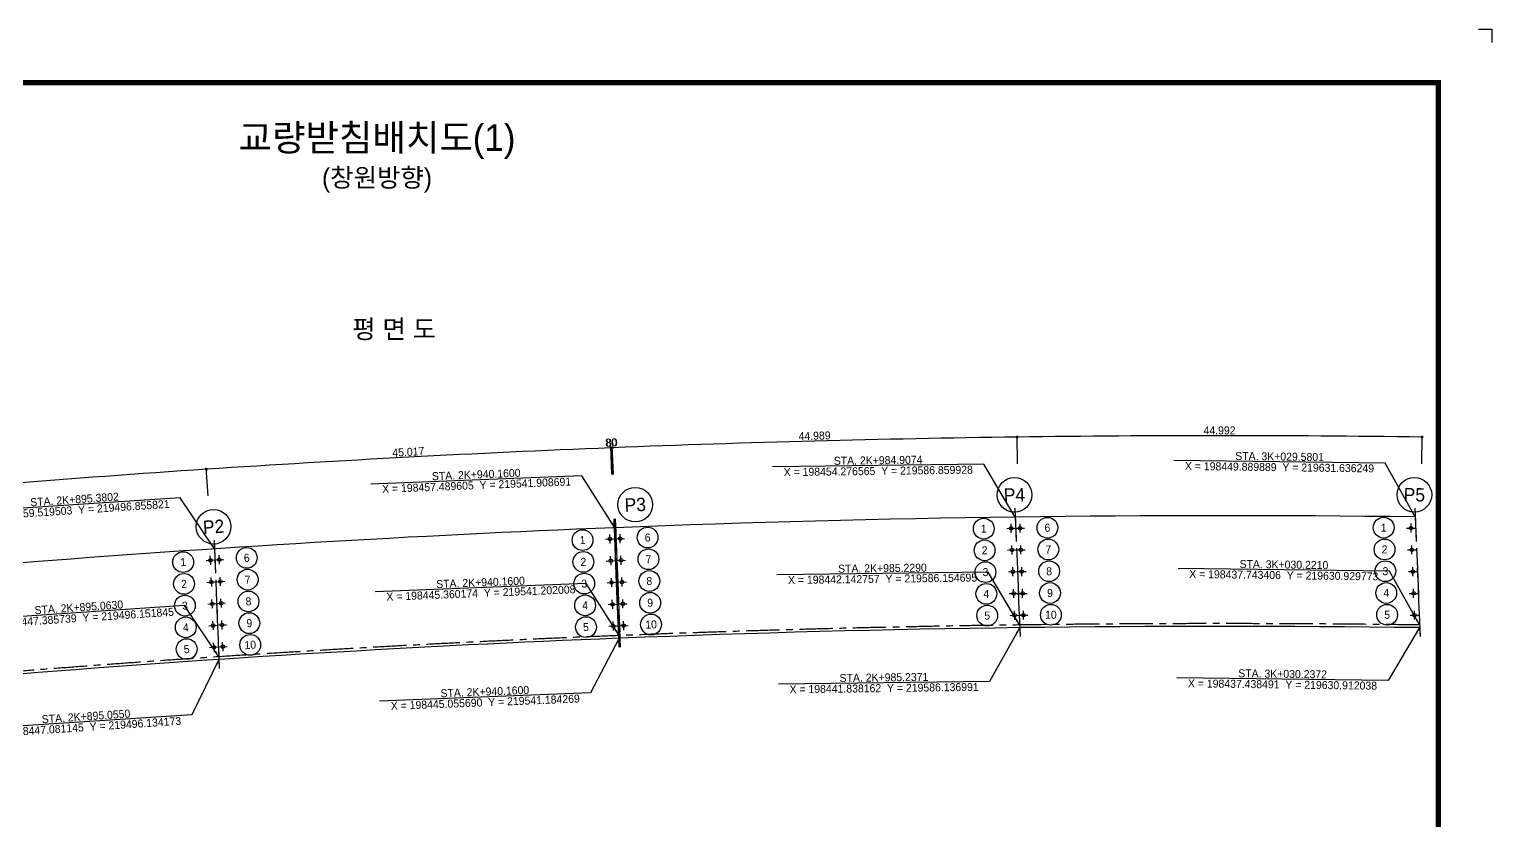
# Model space of a CAD drawing. Header units: feet. Extents: x 0 to 252300, y 0 to 178200.
# Drawn here: x 87780 to 252300, y 89100 to 178200 of the extents above; entities that cross this region are included whole.
import ezdxf
from ezdxf.enums import TextEntityAlignment as Align

# ---------------------------------------------------------------- set-up
doc = ezdxf.new("R2010")
doc.units = ezdxf.units.FT
doc.header["$LTSCALE"] = 3000
doc.header["$MEASUREMENT"] = 0
doc.linetypes.add('A-CENTR01', pattern=[2, 1.25, -0.25, 0.25, -0.25])
doc.linetypes.add('A-DASHD01', pattern=[0.75, 0.5, -0.25])
for name, color, linetype in [('CS-CNTL', 1, 'A-CENTR01'), ('CS-CONC-LEAN', 3, 'CONTINUOUS'), ('CS-CONC-MAJR', 4, 'CONTINUOUS'), ('CS-DIML', 1, 'CONTINUOUS'), ('CS-DIMT', 3, 'CONTINUOUS'), ('CS-MISC', 3, 'CONTINUOUS'), ('CS-SYMB', 3, 'CONTINUOUS'), ('CX-BORD', 3, 'CONTINUOUS'), ('CX-BORD-LIN1', 4, 'CONTINUOUS'), ('CX-BORD-LIN2', 3, 'CONTINUOUS'), ('CX-BORD-TEX2', 7, 'CONTINUOUS'), ('CX-BORD-TEX3', 6, 'CONTINUOUS'), ('CX-MISC', 2, 'CONTINUOUS'), ('CZ-TEX1', 6, 'CONTINUOUS'), ('CZ-TEX2', 3, 'CONTINUOUS')]:
    doc.layers.add(name, color=color, linetype=linetype)
doc.styles.add('A_STANDARD', font='')
doc.styles.add('TB_TEXT', font='')
doc.styles.add('TB_WBTXT', font='')
doc.styles.add('TB_WMTXT', font='')
doc.styles.get('A_STANDARD').set_extended_font_data('Dotum')
doc.styles.get('TB_TEXT').set_extended_font_data('DotumChe')
doc.styles.get('TB_WBTXT').set_extended_font_data('Dotum')
doc.styles.get('TB_WMTXT').set_extended_font_data('DotumChe')

# ---------------------------------------------------------------- blocks, each defined once
blk = doc.blocks.new('CXBLKA1')
at = {"layer": 'CX-BORD-LIN1', "const_width": 2}
blk.add_lwpolyline([(796, 0), (0, 0), (0, 554), (796, 554)], close=True, dxfattribs=at)
at = {"layer": 'CX-MISC'}
blk.add_line((811, 574), (816, 574), dxfattribs=at)
blk.add_lwpolyline([(811, 574), (816, 574), (816, 569)], dxfattribs=at)
at = {"layer": 'CX-BORD-LIN1', "style": 'TB_TEXT'}
for tag, height, p in [('TR_RNUM5', 3, (285.11, 32.64)), ('TR_RDAT5', 3.5, (317.5, 33)), ('TR_DGN5', 3.5, (451.12, 33)), ('TR_CHK5', 3.5, (491.12, 33)), ('TR_APP5', 3.5, (531.12, 33)), ('TR_RNUM4', 3, (285.11, 26.64)), ('TR_RDAT4', 3.5, (317.5, 27)), ('TR_DGN4', 3.5, (451.12, 27)), ('TR_CHK4', 3.5, (491.12, 27)), ('TR_APP4', 3.5, (531.12, 27)), ('TR_RNUM3', 3, (285.11, 20.64)), ('TR_RDAT3', 3.5, (317.5, 21)), ('TR_DGN3', 3.5, (451.12, 21)), ('TR_CHK3', 3.5, (491.12, 21)), ('TR_APP3', 3.5, (531.12, 21)), ('TR_RDAT2', 3.5, (317.5, 15)), ('TR_DGN2', 3.5, (451.12, 15)), ('TR_CHK2', 3.5, (491.12, 15)), ('TR_APP2', 3.5, (531.12, 15)), ('TR_RNUM2', 3, (285.11, 14.64)), ('TR_RNUM1', 3, (285.11, 8.64)), ('TR_RDAT1', 3.5, (317.5, 9)), ('TR_DGN1', 3.5, (451.12, 9)), ('TR_CHK1', 3.5, (491.12, 9)), ('TR_APP1', 3.5, (531.12, 9))]:
    blk.add_attdef(tag, text='', height=height, dxfattribs=at).set_placement(p, align=Align.MIDDLE_CENTER)
for tag, p in [('TR_RCON5', (342.3, 33)), ('TR_RCON4', (342.3, 27)), ('TR_RCON3', (342.3, 21)), ('TR_RCON2', (342.3, 15)), ('TR_RCON1', (342.3, 9))]:
    blk.add_attdef(tag, text='', height=3.5, dxfattribs=at).set_placement(p, align=Align.MIDDLE_LEFT)
at = {"layer": 'CX-BORD-LIN2', "style": 'TB_TEXT'}
blk.add_attdef('TD_VERSION', text='', height=3, rotation=90, dxfattribs=at).set_placement((800.5, 48.01), align=Align.MIDDLE_CENTER)
at = {"layer": 'CX-BORD-TEX2', "style": 'TB_WMTXT'}
for tag, height, p in [('TB_CNAME', 5, (15.34, 531.83)), ('TB_CSCOP', 4, (16.63, 523.83))]:
    blk.add_attdef(tag, text='', height=height, dxfattribs=at).set_placement(p, align=Align.BOTTOM_LEFT)
at = {"layer": 'CX-BORD-TEX2', "style": 'TB_WBTXT'}
for tag, height, p in [('TB_MTITIL', 10, (398, 533.33)), ('TB_STITL', 7, (398, 518.33))]:
    blk.add_attdef(tag, text='', height=height, dxfattribs=at).set_placement(p, align=Align.MIDDLE_CENTER)
at = {"layer": 'CX-BORD-TEX3', "style": 'TB_TEXT'}
for tag, height, p in [('TD_LNDST', 4.5, (215, 31.5)), ('TD_DSECT', 4.5, (605.5, 31.5)), ('TD_DDIST', 4.5, (654.5, 31.5)), ('TD_DNAME_TOP', 4.5, (755, 27.96)), ('TD_CSECT', 4.5, (605.5, 22.5)), ('TD_CDIST', 4.5, (654.5, 22.5)), ('TD_DNAME_MAIN', 4.5, (755, 21.47)), ('TD_DNAME_BOT', 3, (755, 15.25)), ('TD_CCOMP', 4.5, (215, 13.59)), ('TD_HSCAL', 4.5, (620.88, 13.75)), ('TD_VSCAL', 4.5, (656.86, 13.75)), ('TD_FIELD', 4.5, (180, 5.13)), ('TD_CSTEP', 4.5, (250.74, 5.13)), ('TD_DWGCODE', 4.5, (637, 4.79)), ('TD_DWGNO', 4.5, (755, 5))]:
    blk.add_attdef(tag, text='', height=height, dxfattribs=at).set_placement(p, align=Align.MIDDLE_CENTER)
for tag, height, width, p in [('TD_DCOMP', 4.5, 0.95, (215, 22.59)), ('TD_CNAME', 5, 0.78, (65, 7.6))]:
    blk.add_attdef(tag, text='', height=height, dxfattribs=dict(at, width=width)).set_placement(p, align=Align.MIDDLE_CENTER)
blk = doc.blocks.new('CXDIMDT2')
at = {"layer": 'CS-MISC', "const_width": 0.5}
blk.add_lwpolyline([(0.25, 0, 1), (-0.25, 0, 1)], format="xyb", close=True, dxfattribs=at)

msp = doc.modelspace()

# ---------------------------------------------------------------- linework, layer by layer
at = {"layer": 'CS-CNTL'}
for p, q in [((198663, 124286), (199239, 109837)), ((243653, 124300), (244230, 109836)), ((153613, 123088), (154187, 108644)), ((108577, 120703), (109155, 106255))]:
    msp.add_line(p, q, dxfattribs=at)
at = {"layer": 'CS-CNTL', "linetype": 'A-DASHD01'}
for p, q in [((198663, 124286), (199239, 109837)), ((198663, 124286), (199239, 109837)), ((243653, 124300), (244230, 109836)), ((243653, 124300), (244230, 109836)), ((153533, 123085), (154107, 108641)), ((153533, 123085), (154107, 108641)), ((153693, 123091), (154267, 108647)), ((153693, 123091), (154267, 108647)), ((108577, 120703), (109155, 106255)), ((108577, 120703), (109155, 106255))]:
    msp.add_line(p, q, dxfattribs=at)
at = {"layer": 'CS-CNTL'}
msp.add_arc((221680, -1588709), 1700000, 89.241741, 96.931003, dxfattribs=at)
msp.add_arc((221680, -1588709), 1700000, 89.241741, 96.931003, dxfattribs=at)
msp.add_arc((221680, -1588709), 1700000, 89.241741, 96.931003, dxfattribs=at)
at = {"layer": 'CS-CONC-LEAN'}
for p, q in [((197734, 122010), (198734, 122036)), ((198247, 121523), (198221, 122523)), ((198732, 122043), (199732, 122043)), ((199232, 121543), (199232, 122543)), ((242723, 122055), (243723, 122055)), ((243224, 121555), (243223, 122555)), ((152600, 120789), (153599, 120842)), ((153126, 120316), (153073, 121315)), ((153759, 120848), (154758, 120875)), ((154272, 120362), (154245, 121361)), ((243321, 119104), (243321, 120104)), ((107673, 118382), (108670, 118461)), ((108211, 117923), (108132, 118920)), ((108671, 118461), (109669, 118514)), ((109197, 117988), (109144, 118986)), ((153223, 117868), (153170, 118867)), ((154369, 117914), (154342, 118913)), ((197831, 119568), (198831, 119594)), ((198345, 119081), (198318, 120081)), ((198829, 119594), (199829, 119594)), ((199330, 119094), (199329, 120094)), ((242821, 119603), (243821, 119604)), ((152697, 118341), (153696, 118394)), ((153856, 118400), (154856, 118427)), ((197929, 117119), (198928, 117145)), ((198442, 116632), (198415, 117632)), ((198927, 117145), (199927, 117146)), ((199427, 116645), (199427, 117645)), ((242918, 117152), (243918, 117152)), ((243418, 116652), (243418, 117652)), ((107771, 115933), (108768, 116012)), ((108309, 115474), (108230, 116471)), ((108768, 116012), (109767, 116065)), ((109294, 115539), (109241, 116538)), ((152795, 115893), (153793, 115946)), ((153320, 115420), (153268, 116419)), ((153953, 115952), (154953, 115979)), ((154466, 115466), (154440, 116465)), ((198539, 114183), (198513, 115183)), ((199524, 114196), (199524, 115196)), ((243515, 114201), (243515, 115201)), ((107868, 113484), (108865, 113563)), ((108406, 113025), (108327, 114022)), ((108865, 113563), (109864, 113616)), ((109391, 113090), (109338, 114089)), ((153418, 112972), (153365, 113971)), ((154051, 113504), (155050, 113531)), ((154564, 113018), (154537, 114017)), ((198026, 114670), (199026, 114696)), ((199024, 114696), (200024, 114697)), ((243015, 114701), (244015, 114701)), ((152892, 113445), (153891, 113498)), ((198123, 112221), (199123, 112248)), ((198637, 111734), (198610, 112734)), ((199122, 112248), (200122, 112248)), ((199622, 111748), (199622, 112748)), ((243113, 112249), (244113, 112249)), ((243613, 111749), (243613, 112749)), ((107966, 111035), (108962, 111114)), ((108504, 110576), (108424, 111573)), ((108963, 111114), (109961, 111167)), ((109489, 110641), (109436, 111640)), ((152989, 110997), (153988, 111050)), ((153515, 110524), (153462, 111523)), ((154148, 111056), (155148, 111083)), ((154661, 110569), (154634, 111569)), ((108063, 108586), (109060, 108665)), ((108601, 108127), (108522, 109124)), ((109060, 108665), (110059, 108718)), ((109586, 108192), (109533, 109191))]:
    msp.add_line(p, q, dxfattribs=at)
for centre in [(198234, 122023), (199232, 122043), (243223, 122055), (153099, 120815), (154259, 120862), (108172, 118421), (109170, 118487), (153197, 118367), (154356, 118414), (198331, 119581), (199329, 119594), (243321, 119604), (198429, 117132), (199427, 117145), (243418, 117152), (108269, 115972), (109267, 116038), (153294, 115919), (154453, 115965), (108367, 113523), (109365, 113589), (153391, 113471), (154550, 113517), (198526, 114683), (199524, 114696), (243515, 114701), (198623, 112234), (199622, 112248), (243613, 112249), (108464, 111074), (109462, 111140), (153489, 111023), (154648, 111069), (108561, 108625), (109559, 108692)]:
    msp.add_circle(centre, 200, dxfattribs=at)
for points in [[(197734, 122010), (197886, 121964), (197734, 122010), (197883, 122064)], [(198221, 122523), (198175, 122371), (198221, 122523), (198275, 122374)], [(198734, 122036), (198585, 121982), (198734, 122036), (198583, 122082)], [(198732, 122043), (198882, 121993), (198732, 122043), (198882, 122093)], [(199232, 122543), (199182, 122393), (199232, 122543), (199282, 122393)], [(199732, 122043), (199582, 121993), (199732, 122043), (199582, 122093)], [(242723, 122055), (242873, 122005), (242723, 122055), (242873, 122105)], [(243223, 122555), (243173, 122405), (243223, 122555), (243273, 122405)], [(243723, 122055), (243573, 122005), (243723, 122055), (243573, 122105)], [(152600, 120789), (152752, 120747), (152600, 120789), (152747, 120847)], [(153073, 121315), (153031, 121162), (153073, 121315), (153131, 121168)], [(153126, 120316), (153068, 120463), (153126, 120316), (153168, 120469)], [(153599, 120842), (153452, 120784), (153599, 120842), (153446, 120884)], [(153759, 120848), (153910, 120802), (153759, 120848), (153907, 120902)], [(154245, 121361), (154199, 121210), (154245, 121361), (154299, 121213)], [(154272, 120362), (154218, 120510), (154272, 120362), (154318, 120513)], [(154758, 120875), (154610, 120821), (154758, 120875), (154607, 120921)], [(198247, 121523), (198193, 121672), (198247, 121523), (198293, 121674)], [(199232, 121543), (199182, 121693), (199232, 121543), (199282, 121693)], [(243224, 121555), (243174, 121705), (243224, 121555), (243274, 121705)], [(243321, 120104), (243271, 119954), (243321, 120104), (243371, 119954)], [(108132, 118920), (108094, 118766), (108132, 118920), (108194, 118774)], [(108670, 118461), (108525, 118399), (108670, 118461), (108517, 118499)], [(108671, 118461), (108823, 118419), (108671, 118461), (108818, 118519)], [(109144, 118986), (109102, 118834), (109144, 118986), (109202, 118839)], [(109669, 118514), (109522, 118456), (109669, 118514), (109517, 118556)], [(153170, 118867), (153128, 118714), (153170, 118867), (153228, 118720)], [(154342, 118913), (154296, 118762), (154342, 118913), (154396, 118765)], [(154856, 118427), (154707, 118373), (154856, 118427), (154704, 118473)], [(197831, 119568), (197983, 119522), (197831, 119568), (197980, 119622)], [(198318, 120081), (198272, 119930), (198318, 120081), (198372, 119932)], [(198345, 119081), (198291, 119230), (198345, 119081), (198391, 119232)], [(198831, 119594), (198682, 119540), (198831, 119594), (198680, 119640)], [(198829, 119594), (198979, 119544), (198829, 119594), (198979, 119644)], [(199329, 120094), (199279, 119944), (199329, 120094), (199379, 119944)], [(199330, 119094), (199280, 119244), (199330, 119094), (199380, 119244)], [(199829, 119594), (199679, 119544), (199829, 119594), (199679, 119644)], [(242821, 119603), (242971, 119553), (242821, 119603), (242971, 119653)], [(243321, 119104), (243271, 119254), (243321, 119104), (243371, 119254)], [(243821, 119604), (243671, 119554), (243821, 119604), (243671, 119654)], [(107673, 118382), (107827, 118344), (107673, 118382), (107819, 118443)], [(108211, 117923), (108150, 118068), (108211, 117923), (108249, 118076)], [(109197, 117988), (109139, 118135), (109197, 117988), (109239, 118140)], [(152697, 118341), (152850, 118299), (152697, 118341), (152845, 118399)], [(153223, 117868), (153165, 118015), (153223, 117868), (153265, 118021)], [(153696, 118394), (153549, 118336), (153696, 118394), (153544, 118436)], [(153856, 118400), (154007, 118354), (153856, 118400), (154005, 118454)], [(154369, 117914), (154315, 118062), (154369, 117914), (154415, 118065)], [(197929, 117119), (198080, 117073), (197929, 117119), (198077, 117173)], [(198415, 117632), (198369, 117481), (198415, 117632), (198469, 117483)], [(198928, 117145), (198780, 117091), (198928, 117145), (198777, 117191)], [(198927, 117145), (199077, 117095), (198927, 117145), (199077, 117195)], [(199427, 117645), (199377, 117495), (199427, 117645), (199477, 117495)], [(199927, 117146), (199777, 117095), (199927, 117146), (199777, 117195)], [(242918, 117152), (243068, 117102), (242918, 117152), (243068, 117202)], [(243418, 117652), (243368, 117502), (243418, 117652), (243468, 117502)], [(243918, 117152), (243768, 117102), (243918, 117152), (243768, 117202)], [(107771, 115933), (107924, 115895), (107771, 115933), (107916, 115994)], [(108230, 116471), (108192, 116317), (108230, 116471), (108291, 116325)], [(108309, 115474), (108247, 115619), (108309, 115474), (108347, 115627)], [(108768, 116012), (108622, 115950), (108768, 116012), (108614, 116050)], [(108768, 116012), (108921, 115970), (108768, 116012), (108915, 116070)], [(109241, 116538), (109199, 116385), (109241, 116538), (109299, 116390)], [(109294, 115539), (109236, 115686), (109294, 115539), (109336, 115691)], [(109767, 116065), (109620, 116007), (109767, 116065), (109614, 116107)], [(152795, 115893), (152947, 115851), (152795, 115893), (152942, 115951)], [(153268, 116419), (153226, 116266), (153268, 116419), (153325, 116271)], [(153320, 115420), (153263, 115567), (153320, 115420), (153362, 115572)], [(153793, 115946), (153646, 115888), (153793, 115946), (153641, 115988)], [(153953, 115952), (154105, 115906), (153953, 115952), (154102, 116006)], [(154440, 116465), (154394, 116314), (154440, 116465), (154494, 116317)], [(154466, 115466), (154412, 115614), (154466, 115466), (154512, 115617)], [(154953, 115979), (154804, 115925), (154953, 115979), (154802, 116025)], [(198442, 116632), (198388, 116781), (198442, 116632), (198488, 116784)], [(198513, 115183), (198467, 115032), (198513, 115183), (198567, 115034)], [(199427, 116645), (199377, 116795), (199427, 116645), (199477, 116795)], [(199524, 115196), (199474, 115046), (199524, 115196), (199574, 115046)], [(243418, 116652), (243368, 116802), (243418, 116652), (243468, 116802)], [(243515, 115201), (243465, 115051), (243515, 115201), (243565, 115051)], [(107868, 113484), (108022, 113446), (107868, 113484), (108014, 113545)], [(108327, 114022), (108289, 113868), (108327, 114022), (108389, 113876)], [(108865, 113563), (108719, 113501), (108865, 113563), (108712, 113601)], [(108865, 113563), (109018, 113521), (108865, 113563), (109013, 113621)], [(109338, 114089), (109296, 113936), (109338, 114089), (109396, 113942)], [(109864, 113616), (109717, 113558), (109864, 113616), (109712, 113658)], [(153365, 113971), (153323, 113818), (153365, 113971), (153423, 113823)], [(153891, 113498), (153743, 113440), (153891, 113498), (153738, 113540)], [(154051, 113504), (154202, 113458), (154051, 113504), (154199, 113558)], [(154537, 114017), (154491, 113866), (154537, 114017), (154591, 113869)], [(155050, 113531), (154902, 113477), (155050, 113531), (154899, 113577)], [(198026, 114670), (198177, 114624), (198026, 114670), (198175, 114724)], [(198539, 114183), (198485, 114332), (198539, 114183), (198585, 114335)], [(199026, 114696), (198877, 114642), (199026, 114696), (198874, 114742)], [(199024, 114696), (199174, 114646), (199024, 114696), (199174, 114746)], [(199524, 114196), (199474, 114346), (199524, 114196), (199574, 114346)], [(200024, 114697), (199874, 114647), (200024, 114697), (199874, 114747)], [(243015, 114701), (243165, 114651), (243015, 114701), (243165, 114751)], [(243515, 114201), (243465, 114351), (243515, 114201), (243565, 114351)], [(244015, 114701), (243865, 114651), (244015, 114701), (243865, 114751)], [(108406, 113025), (108344, 113170), (108406, 113025), (108444, 113178)], [(109391, 113090), (109333, 113237), (109391, 113090), (109433, 113242)], [(152892, 113445), (153044, 113403), (152892, 113445), (153039, 113503)], [(153418, 112972), (153360, 113119), (153418, 112972), (153460, 113124)], [(154564, 113018), (154510, 113166), (154564, 113018), (154610, 113169)], [(198123, 112221), (198275, 112175), (198123, 112221), (198272, 112275)], [(198610, 112734), (198564, 112583), (198610, 112734), (198664, 112585)], [(198637, 111734), (198583, 111883), (198637, 111734), (198683, 111886)], [(199123, 112248), (198974, 112194), (199123, 112248), (198972, 112294)], [(199122, 112248), (199272, 112198), (199122, 112248), (199272, 112298)], [(199622, 112748), (199572, 112598), (199622, 112748), (199672, 112598)], [(199622, 111748), (199572, 111898), (199622, 111748), (199672, 111898)], [(200122, 112248), (199972, 112198), (200122, 112248), (199972, 112298)], [(243113, 112249), (243263, 112199), (243113, 112249), (243263, 112299)], [(243613, 112749), (243563, 112599), (243613, 112749), (243663, 112599)], [(243613, 111749), (243563, 111899), (243613, 111749), (243663, 111899)], [(244113, 112249), (243963, 112199), (244113, 112249), (243963, 112299)], [(107966, 111035), (108119, 110997), (107966, 111035), (108111, 111096)], [(108424, 111573), (108386, 111419), (108424, 111573), (108486, 111427)], [(108504, 110576), (108442, 110721), (108504, 110576), (108542, 110729)], [(108962, 111114), (108817, 111052), (108962, 111114), (108809, 111152)], [(108963, 111114), (109115, 111072), (108963, 111114), (109110, 111172)], [(109436, 111640), (109394, 111487), (109436, 111640), (109493, 111493)], [(109489, 110641), (109431, 110788), (109489, 110641), (109531, 110794)], [(109961, 111167), (109814, 111109), (109961, 111167), (109809, 111209)], [(152989, 110997), (153142, 110955), (152989, 110997), (153136, 111055)], [(153462, 111523), (153420, 111370), (153462, 111523), (153520, 111375)], [(153515, 110524), (153457, 110671), (153515, 110524), (153557, 110676)], [(153988, 111050), (153841, 110992), (153988, 111050), (153835, 111092)], [(154148, 111056), (154299, 111010), (154148, 111056), (154296, 111110)], [(154634, 111569), (154588, 111418), (154634, 111569), (154688, 111421)], [(154661, 110569), (154607, 110718), (154661, 110569), (154707, 110721)], [(155148, 111083), (154999, 111029), (155148, 111083), (154996, 111129)], [(108063, 108586), (108216, 108548), (108063, 108586), (108208, 108647)], [(108522, 109124), (108484, 108970), (108522, 109124), (108583, 108978)], [(109060, 108665), (108914, 108603), (109060, 108665), (108906, 108703)], [(109060, 108665), (109213, 108623), (109060, 108665), (109207, 108723)], [(109533, 109191), (109491, 109038), (109533, 109191), (109591, 109044)], [(110059, 108718), (109912, 108660), (110059, 108718), (109906, 108760)], [(108601, 108127), (108539, 108272), (108601, 108127), (108639, 108280)], [(109586, 108192), (109528, 108339), (109586, 108192), (109628, 108345)]]:
    msp.add_solid(points, dxfattribs=at)
at = {"layer": 'CS-CONC-MAJR'}
for p, q in [((153573, 122085), (153820, 115863)), ((153732, 122092), (153980, 115869)), ((153820, 115863), (154067, 109640)), ((153980, 115869), (154227, 109647))]:
    msp.add_line(p, q, dxfattribs=at)
for radius, start, end in [(1712150, 89.263341, 92.274426), (1712150, 92.27978, 96.797699), (1699695, 89.241195, 92.274406), (1699695, 92.2798, 96.830707)]:
    msp.add_arc((221680, -1588709), radius, start, end, dxfattribs=at)
at = {"layer": 'CS-DIML'}
for p, q in [((198947, 129290), (198905, 132440)), ((244418, 129290), (244460, 132440)), ((153333, 128081), (153208, 131228)), ((153414, 128084), (153289, 131231)), ((153495, 128087), (153370, 131235)), ((107901, 125669), (107692, 128812)), ((195159, 129240), (171401, 128926)), ((198702, 123286), (195159, 129240)), ((240309, 129344), (216551, 129659)), ((243693, 123299), (240309, 129344)), ((149953, 127946), (126211, 127002)), ((153652, 122089), (149953, 127946)), ((104763, 125461), (81055, 123887)), ((108617, 119703), (104763, 125461)), ((195644, 117095), (171886, 116781)), ((199187, 111142), (195644, 117095)), ((240793, 117187), (217035, 117502)), ((244178, 111142), (240793, 117187)), ((150435, 115806), (126694, 114862)), ((154135, 109948), (150435, 115806)), ((105249, 113316), (81541, 111743)), ((109103, 107559), (105249, 113316)), ((199199, 110837), (195815, 104792)), ((244190, 110837), (240647, 104883)), ((154147, 109643), (150924, 103511)), ((109115, 107254), (106056, 101038)), ((195815, 104792), (172057, 104477)), ((240647, 104883), (216889, 105197)), ((150924, 103511), (127183, 102567)), ((106056, 101038), (82348, 99464))]:
    msp.add_line(p, q, dxfattribs=at)
for start, end in [(90.758124, 92.274407), (89.241741, 90.758124), (92.279799, 93.797025), (92.277103, 92.279799), (92.274407, 92.277103), (93.797025, 95.313442)]:
    msp.add_arc((221680, -1588709), 1721150, start, end, dxfattribs=at)
for points in [[(198702, 123286), (198459, 123910), (198702, 123286), (198270, 123797)], [(243693, 123299), (243467, 123929), (243693, 123299), (243275, 123821)], [(153652, 122089), (153393, 122705), (153652, 122089), (153207, 122588)], [(108617, 119703), (108341, 120313), (108617, 119703), (108158, 120191)], [(154135, 109948), (153876, 110565), (154135, 109948), (153690, 110447)], [(199187, 111142), (198944, 111765), (199187, 111142), (198755, 111653)], [(199199, 110837), (198781, 110315), (199199, 110837), (198973, 110207)], [(244190, 110837), (243758, 110326), (244190, 110837), (243947, 110213)], [(244178, 111142), (243951, 111771), (244178, 111142), (243759, 111664)], [(154147, 109643), (153743, 109110), (154147, 109643), (153938, 109008)], [(109103, 107559), (108827, 108169), (109103, 107559), (108644, 108046)], [(109115, 107254), (108725, 106710), (109115, 107254), (108922, 106613)]]:
    msp.add_solid(points, dxfattribs=at)
at = {"layer": 'CS-SYMB'}
for centre in [(150019, 120693), (157339, 120984), (195152, 121982), (202314, 122084), (240141, 122096), (195249, 119540), (202412, 119635), (240239, 119644), (105096, 118217), (112246, 118691), (150117, 118245), (157436, 118536), (105193, 115768), (112343, 116242), (150214, 115797), (157533, 116088), (195346, 117091), (202509, 117186), (240336, 117193), (195444, 114642), (202606, 114737), (240433, 114741), (105291, 113319), (112440, 113793), (150311, 113349), (157630, 113640), (105388, 110870), (112538, 111345), (150409, 110901), (157728, 111192), (195541, 112193), (202704, 112288), (240531, 112290), (105486, 108421), (112635, 108896)]:
    msp.add_circle(centre, 1170, dxfattribs=at)
at = {"layer": 'CZ-TEX2'}
for centre in [(198603, 125785), (243594, 125799), (155951, 124682), (108517, 122202)]:
    msp.add_circle(centre, 1950, dxfattribs=at)

# ---------------------------------------------------------------- block references
at = {"layer": 'CS-SYMB', "xscale": 330.0000000000001, "yscale": 330.0000000000001, "zscale": 330.0000000000001, "rotation": 5.611486999999999}
for p in [(198907, 132290), (198907, 132290), (244458, 132290), (244458, 132290), (153214, 131078), (153214, 131078), (153295, 131082), (153295, 131082), (153376, 131085), (153376, 131085), (107702, 128663), (107702, 128663)]:
    msp.add_blockref('CXDIMDT2', p, dxfattribs=at)
at = {"layer": 'CX-BORD'}
ref = msp.add_blockref('CXBLKA1', (7500, 6000), dxfattribs=dict(at, xscale=300, yscale=300, zscale=300))
ref.add_attrib('TB_MTITIL', '교량받침배치도(1)', dxfattribs={"layer": 'CX-BORD-TEX2', "height": 3000, "style": 'TB_WBTXT'}).set_placement((126900, 165998), align=Align.MIDDLE_CENTER)
ref.add_attrib('TB_STITL', '(창원방향)', dxfattribs={"layer": 'CX-BORD-TEX2', "height": 2100, "style": 'TB_WBTXT'}).set_placement((126900, 161498), align=Align.MIDDLE_CENTER)

# ---------------------------------------------------------------- texts
at = {"layer": 'CS-DIMT', "style": 'A_STANDARD'}
for s, rotation, p in [('44.992', 359.99993, (221682, 132591)), ('80', 362.27845, (153248, 131230)), ('80', 362.27575, (153329, 131233)), ('44.989', 361.51626, (176134, 131988)), ('45.017', 363.03841, (130442, 130171)), ('STA. 2K+984.9074', 360.75812, (183278, 129233)), ('STA. 3K+029.5801', 359.24174, (228432, 129652)), ('STA. 2K+940.1600', 362.2771, (138076, 127624)), ('STA. 2K+895.3802', 363.79703, (92899, 124824)), ('STA. 3K+030.2210', 359.24174, (228916, 117494)), ('STA. 2K+985.2290', 360.75812, (183763, 117088)), ('STA. 2K+940.1600', 362.2771, (138559, 115484)), ('STA. 2K+895.0630', 363.79703, (93385, 112679)), ('STA. 2K+985.2371', 360.75812, (183934, 104784)), ('STA. 3K+030.2372', 359.24174, (228770, 105190)), ('STA. 2K+940.1600', 362.2771, (139048, 103188)), ('STA. 2K+895.0550', 363.79703, (94192, 100401))]:
    msp.add_text(s, height=900, rotation=rotation, dxfattribs=at).set_placement(p, align=Align.CENTER)
for s, rotation, p in [('X = 198454.276565  Y = 219586.859928', 360.75812, (183282, 128933)), ('X = 198449.889889  Y = 219631.636249', 359.24174, (228428, 129352)), ('X = 198457.489605  Y = 219541.908691', 362.2771, (138088, 127324)), ('X = 198459.519503  Y = 219496.855821', 363.79703, (92919, 124524)), ('X = 198442.142757  Y = 219586.154695', 360.75812, (183767, 116788)), ('X = 198437.743406  Y = 219630.929773', 359.24174, (228912, 117194)), ('X = 198445.360174  Y = 219541.202008', 362.2771, (138571, 115184)), ('X = 198447.385739  Y = 219496.151845', 363.79703, (93405, 112380)), ('X = 198441.838162  Y = 219586.136991', 360.75812, (183938, 104484)), ('X = 198437.438491  Y = 219630.912038', 359.24174, (228766, 104890)), ('X = 198445.055690  Y = 219541.184269', 362.2771, (139060, 102889)), ('X = 198447.081145  Y = 219496.134173', 363.79703, (94212, 100101))]:
    msp.add_text(s, height=900, rotation=rotation, dxfattribs=at).set_placement(p, align=Align.TOP_CENTER)
at = {"layer": 'CS-SYMB', "style": 'A_STANDARD'}
for s, rotation, p in [('1', 360.75812, (195158, 121532)), ('6', 360.75812, (202320, 121634)), ('1', 359.24174, (240135, 121646)), ('1', 362.2771, (150037, 120243)), ('6', 362.2771, (157357, 120534)), ('2', 359.24174, (240233, 119194)), ('1', 363.79703, (105126, 117768)), ('6', 363.79703, (112276, 118242)), ('2', 362.2771, (150134, 117795)), ('7', 362.2771, (157454, 118086)), ('2', 360.75812, (195255, 119090)), ('7', 360.75812, (202418, 119185)), ('3', 360.75812, (195352, 116641)), ('8', 360.75812, (202515, 116736)), ('3', 359.24174, (240330, 116743)), ('2', 363.79703, (105223, 115319)), ('7', 363.79703, (112373, 115793)), ('3', 362.2771, (150232, 115347)), ('8', 362.2771, (157551, 115638)), ('9', 360.75812, (202612, 114287)), ('4', 359.24174, (240427, 114291)), ('3', 363.79703, (105321, 112870)), ('8', 363.79703, (112470, 113344)), ('4', 362.2771, (150329, 112899)), ('9', 362.2771, (157648, 113190)), ('4', 360.75812, (195450, 114192)), ('5', 360.75812, (195547, 111744)), ('10', 360.75812, (202710, 111838)), ('5', 359.24174, (240525, 111840)), ('4', 363.79703, (105418, 110421)), ('9', 363.79703, (112568, 110896)), ('5', 362.2771, (150426, 110451)), ('10', 362.2771, (157746, 110742)), ('5', 363.79703, (105515, 107972)), ('10', 363.79703, (112665, 108447))]:
    msp.add_text(s, height=900, rotation=rotation, dxfattribs=at).set_placement(p, align=Align.CENTER)
at = {"layer": 'CZ-TEX1', "style": 'A_STANDARD'}
msp.add_text('평 면 도', height=2100, dxfattribs=at).set_placement((128829, 143402), align=Align.CENTER)
at = {"layer": 'CZ-TEX2', "style": 'A_STANDARD'}
for s, rotation, p in [('P3', 362.2771, (155981, 123933)), ('P4', 360.75812, (198613, 125035)), ('P5', 359.24174, (243584, 125049)), ('P2', 363.79703, (108567, 121453))]:
    msp.add_text(s, height=1500, rotation=rotation, dxfattribs=at).set_placement(p, align=Align.CENTER)

doc.saveas('drawing.dxf')
